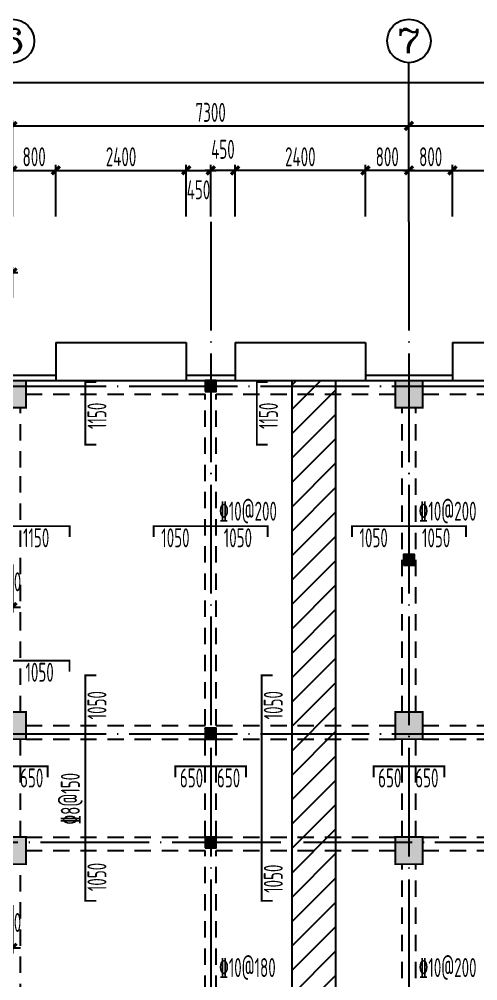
# Model space of a CAD drawing. Extents: x -472319 to -112444, y -516749 to -5704.
# Drawn here: x -267669 to -259227, y -58677 to -40980 of the extents above; entities that cross this region are included whole.
import ezdxf
from ezdxf.enums import TextEntityAlignment as Align

# ---------------------------------------------------------------- set-up
doc = ezdxf.new("R2010")
doc.units = 0
doc.header["$LTSCALE"] = 100
doc.header["$MEASUREMENT"] = 0
for name, pattern in [('3', [5, 3, -2]), ('CENTER', [2, 1.25, -0.25, 0.25, -0.25]), ('DOTE', [2.42, 2, -0.2, 0.02, -0.2])]:
    doc.linetypes.add(name, pattern=pattern)
for name, color, linetype in [('1301', 24, 'Continuous'), ('1305', 1, 'Continuous'), ('1306', 94, 'Continuous'), ('1307', 7, 'Continuous'), ('AXIS', 3, 'Continuous'), ('AXIS_TEXT', 7, 'Continuous'), ('COLUMN', 9, 'Continuous'), ('DOTE', 1, 'CENTER'), ('S_BEAM', 4, 'Continuous'), ('S_BEAMDASH', 134, '3'), ('S_CL', 2, 'Continuous'), ('坡道', 7, 'Continuous'), ('第三道尺寸线', 4, 'Continuous'), ('钢构件', 2, 'Continuous')]:
    doc.layers.add(name, color=color, linetype=linetype)
doc.styles.add('_TCH_AXIS', font='COMPLEX', dxfattribs={"bigfont": 'GBCBIG'})
doc.styles.add('COMPLEX', font='COMPLEX')
doc.styles.add('HZ', font='tssdeng.shx', dxfattribs={"width": 0.6, "height": 350, "bigfont": 'a.shx'})
doc.styles.get("Standard").update_dxf_attribs({"font": 'tssdeng.shx', "width": 0.6, "bigfont": 'a.shx'})
doc.dimstyles.new('DIMN', dxfattribs={"dimtxt": 350, "dimasz": 150, "dimexe": 100, "dimexo": 100, "dimgap": 75, "dimtad": 1, "dimdec": 0, "dimzin": 0, "dimdsep": 46, "dimtxsty": 'HZ', "dimblk": 'ARCHTICK', "dimcen": 0.09, "dimdle": 100, "dimclrd": 3, "dimclre": 3, "dimclrt": 7, "dimazin": 2, "dimtfac": 1, "dimtdec": 0, "dimtmove": 2, "dimatfit": 3, "dimldrblk": 'ARCHTICK', "dimfxl": 1, "dimtolj": 1, "dimtzin": 0, "dimarcsym": 0})

# ---------------------------------------------------------------- blocks, each defined once
blk = doc.blocks.new('_ArchTick')
at = {"color": 0, "linetype": 'ByBlock', "const_width": 0.4}
blk.add_lwpolyline([(-0.5, -0.5), (0.5, 0.5)], dxfattribs=at)
blk = doc.blocks.new('*D570')
at = {"layer": 'AXIS', "color": 3, "lineweight": -2, "transparency": 16777216}
for p, q in [((-267894, -42945), (-260394, -42945)), ((-267794, -44611), (-267794, -42845)), ((-260494, -44611), (-260494, -42845))]:
    blk.add_line(p, q, dxfattribs=at)
at = {"layer": 'Defpoints', "color": 0, "transparency": 16777216}
for p in [(-260494, -42945), (-267794, -44711), (-260494, -44711)]:
    blk.add_point(p, dxfattribs=at)
at = {"layer": 'AXIS', "color": 3, "lineweight": -2, "transparency": 16777216, "xscale": 150, "yscale": 150, "zscale": 150, "rotation": 180}
blk.add_blockref('_ArchTick', (-267794, -42945), dxfattribs=at)
at = {"layer": 'AXIS', "color": 3, "lineweight": -2, "transparency": 16777216, "xscale": 150, "yscale": 150, "zscale": 150}
blk.add_blockref('_ArchTick', (-260494, -42945), dxfattribs=at)
at = {"layer": 'AXIS', "color": 7, "transparency": 16777216, "insert": (-264144, -42695), "char_height": 350, "attachment_point": 5, "style": 'HZ'}
blk.add_mtext('\\A1;7300', dxfattribs=at)
blk = doc.blocks.new('*D571')
at = {"layer": 'AXIS', "color": 3, "lineweight": -2, "transparency": 16777216}
for p, q in [((-260594, -42945), (-253094, -42945)), ((-260494, -44611), (-260494, -42845)), ((-253194, -44611), (-253194, -42845))]:
    blk.add_line(p, q, dxfattribs=at)
at = {"layer": 'Defpoints', "color": 0, "transparency": 16777216}
for p in [(-253194, -42945), (-260494, -44711), (-253194, -44711)]:
    blk.add_point(p, dxfattribs=at)
at = {"layer": 'AXIS', "color": 3, "lineweight": -2, "transparency": 16777216, "xscale": 150, "yscale": 150, "zscale": 150, "rotation": 180}
blk.add_blockref('_ArchTick', (-260494, -42945), dxfattribs=at)
at = {"layer": 'AXIS', "color": 3, "lineweight": -2, "transparency": 16777216, "xscale": 150, "yscale": 150, "zscale": 150}
blk.add_blockref('_ArchTick', (-253194, -42945), dxfattribs=at)
at = {"layer": 'AXIS', "color": 7, "transparency": 16777216, "insert": (-256844, -42695), "char_height": 350, "attachment_point": 5, "style": 'HZ'}
blk.add_mtext('\\A1;7300', dxfattribs=at)
blk = doc.blocks.new('*D574')
at = {"layer": 'AXIS', "color": 3, "lineweight": -2, "transparency": 16777216}
for p, q in [((-302694, -44611), (-302694, -42045)), ((-242894, -44611), (-242894, -42045)), ((-302794, -42145), (-242794, -42145))]:
    blk.add_line(p, q, dxfattribs=at)
at = {"layer": 'Defpoints', "color": 0, "transparency": 16777216}
for p in [(-242894, -42145), (-302694, -44711), (-242894, -44711)]:
    blk.add_point(p, dxfattribs=at)
at = {"layer": 'AXIS', "color": 3, "lineweight": -2, "transparency": 16777216, "xscale": 150, "yscale": 150, "zscale": 150, "rotation": 180}
blk.add_blockref('_ArchTick', (-302694, -42145), dxfattribs=at)
at = {"layer": 'AXIS', "color": 3, "lineweight": -2, "transparency": 16777216, "xscale": 150, "yscale": 150, "zscale": 150}
blk.add_blockref('_ArchTick', (-242894, -42145), dxfattribs=at)
at = {"layer": 'AXIS', "color": 7, "transparency": 16777216, "insert": (-272794, -41895), "char_height": 350, "attachment_point": 5, "style": 'HZ'}
blk.add_mtext('\\A1;59800', dxfattribs=at)
blk = doc.blocks.new('_AXISO')
blk.add_circle((0, 0), 0.5)
at = {"layer": 'AXIS_TEXT', "style": 'COMPLEX', "width": 1.041667}
blk.add_attdef('A', text='', height=0.56, dxfattribs=at).set_placement((-0.25, -0.28), (0.25, -0.28), align=Align.FIT)
blk = doc.blocks.new('*D631')
at = {"layer": '1301', "color": 3, "lineweight": -2, "transparency": 16777216}
for p, q in [((-267894, -57284), (-267894, -58172)), ((-267794, -57284), (-267794, -58172)), ((-267894, -58072), (-268044, -58072)), ((-267794, -58072), (-267894, -58072)), ((-267794, -58072), (-267644, -58072))]:
    blk.add_line(p, q, dxfattribs=at)
at = {"layer": 'Defpoints', "color": 0, "transparency": 16777216}
for p in [(-267894, -57184), (-267794, -57184), (-267894, -58072)]:
    blk.add_point(p, dxfattribs=at)
at = {"layer": '1301', "color": 3, "lineweight": -2, "transparency": 16777216, "xscale": 150, "yscale": 150, "zscale": 150}
blk.add_blockref('_ArchTick', (-267894, -58072), dxfattribs=at)
at = {"layer": '1301', "color": 3, "lineweight": -2, "transparency": 16777216, "xscale": 150, "yscale": 150, "zscale": 150, "rotation": 180}
blk.add_blockref('_ArchTick', (-267794, -58072), dxfattribs=at)
at = {"layer": '1301', "color": 7, "transparency": 16777216, "insert": (-267819, -57604), "char_height": 350, "attachment_point": 5, "style": 'HZ'}
blk.add_mtext('\\A1;100', dxfattribs=at)
blk = doc.blocks.new('*D645')
at = {"layer": 'Defpoints', "color": 0, "transparency": 16777216}
for p in [(-267794, -45643), (-268244, -46206), (-267794, -46206)]:
    blk.add_point(p, dxfattribs=at)
at = {"layer": '第三道尺寸线', "color": 3, "lineweight": -2, "transparency": 16777216}
for p, q in [((-268344, -45643), (-267694, -45643)), ((-268244, -46106), (-268244, -45543)), ((-267794, -46106), (-267794, -45543))]:
    blk.add_line(p, q, dxfattribs=at)
at = {"layer": '第三道尺寸线', "color": 3, "lineweight": -2, "transparency": 16777216, "xscale": 150, "yscale": 150, "zscale": 150, "rotation": 180}
blk.add_blockref('_ArchTick', (-268244, -45643), dxfattribs=at)
at = {"layer": '第三道尺寸线', "color": 3, "lineweight": -2, "transparency": 16777216, "xscale": 150, "yscale": 150, "zscale": 150}
blk.add_blockref('_ArchTick', (-267794, -45643), dxfattribs=at)
at = {"layer": '第三道尺寸线', "color": 7, "transparency": 16777216, "insert": (-268019, -45255), "char_height": 350, "attachment_point": 5, "style": 'HZ'}
blk.add_mtext('\\A1;450', dxfattribs=at)
blk = doc.blocks.new('*D668')
at = {"layer": '1301', "color": 3, "lineweight": -2, "transparency": 16777216}
for p, q in [((-259694, -44611), (-259694, -43662)), ((-257294, -44611), (-257294, -43662)), ((-259794, -43762), (-257194, -43762))]:
    blk.add_line(p, q, dxfattribs=at)
at = {"layer": 'Defpoints', "color": 0, "transparency": 16777216}
for p in [(-257294, -43762), (-259694, -44711), (-257294, -44711)]:
    blk.add_point(p, dxfattribs=at)
at = {"layer": '1301', "color": 3, "lineweight": -2, "transparency": 16777216, "xscale": 150, "yscale": 150, "zscale": 150, "rotation": 180}
blk.add_blockref('_ArchTick', (-259694, -43762), dxfattribs=at)
at = {"layer": '1301', "color": 3, "lineweight": -2, "transparency": 16777216, "xscale": 150, "yscale": 150, "zscale": 150}
blk.add_blockref('_ArchTick', (-257294, -43762), dxfattribs=at)
at = {"layer": '1301', "color": 7, "transparency": 16777216, "insert": (-258494, -43512), "char_height": 350, "attachment_point": 5, "style": 'HZ'}
blk.add_mtext('\\A1;2400', dxfattribs=at)
blk = doc.blocks.new('*D669')
at = {"layer": '1301', "color": 3, "lineweight": -2, "transparency": 16777216}
for p, q in [((-260494, -44611), (-260494, -43662)), ((-259694, -44611), (-259694, -43662)), ((-260594, -43762), (-259594, -43762))]:
    blk.add_line(p, q, dxfattribs=at)
at = {"layer": 'Defpoints', "color": 0, "transparency": 16777216}
for p in [(-259694, -43762), (-260494, -44711), (-259694, -44711)]:
    blk.add_point(p, dxfattribs=at)
at = {"layer": '1301', "color": 3, "lineweight": -2, "transparency": 16777216, "xscale": 150, "yscale": 150, "zscale": 150, "rotation": 180}
blk.add_blockref('_ArchTick', (-260494, -43762), dxfattribs=at)
at = {"layer": '1301', "color": 3, "lineweight": -2, "transparency": 16777216, "xscale": 150, "yscale": 150, "zscale": 150}
blk.add_blockref('_ArchTick', (-259694, -43762), dxfattribs=at)
at = {"layer": '1301', "color": 7, "transparency": 16777216, "insert": (-260094, -43512), "char_height": 350, "attachment_point": 5, "style": 'HZ'}
blk.add_mtext('\\A1;800', dxfattribs=at)
blk = doc.blocks.new('*D673')
at = {"layer": '1301', "color": 3, "lineweight": -2, "transparency": 16777216}
for p, q in [((-263694, -44611), (-263694, -43662)), ((-261294, -44611), (-261294, -43662)), ((-261194, -43762), (-263794, -43762))]:
    blk.add_line(p, q, dxfattribs=at)
at = {"layer": 'Defpoints', "color": 0, "transparency": 16777216}
for p in [(-263694, -43762), (-263694, -44711), (-261294, -44711)]:
    blk.add_point(p, dxfattribs=at)
at = {"layer": '1301', "color": 3, "lineweight": -2, "transparency": 16777216, "xscale": 150, "yscale": 150, "zscale": 150, "rotation": 180}
blk.add_blockref('_ArchTick', (-263694, -43762), dxfattribs=at)
at = {"layer": '1301', "color": 3, "lineweight": -2, "transparency": 16777216, "xscale": 150, "yscale": 150, "zscale": 150}
blk.add_blockref('_ArchTick', (-261294, -43762), dxfattribs=at)
at = {"layer": '1301', "color": 7, "transparency": 16777216, "insert": (-262494, -43512), "char_height": 350, "attachment_point": 5, "style": 'HZ'}
blk.add_mtext('\\A1;2400', dxfattribs=at)
blk = doc.blocks.new('*D674')
at = {"layer": '1301', "color": 3, "lineweight": -2, "transparency": 16777216}
for p, q in [((-264144, -44611), (-264144, -43662)), ((-263694, -44611), (-263694, -43662)), ((-263594, -43762), (-264244, -43762))]:
    blk.add_line(p, q, dxfattribs=at)
at = {"layer": 'Defpoints', "color": 0, "transparency": 16777216}
for p in [(-264144, -43762), (-264144, -44711), (-263694, -44711)]:
    blk.add_point(p, dxfattribs=at)
at = {"layer": '1301', "color": 3, "lineweight": -2, "transparency": 16777216, "xscale": 150, "yscale": 150, "zscale": 150, "rotation": 180}
blk.add_blockref('_ArchTick', (-264144, -43762), dxfattribs=at)
at = {"layer": '1301', "color": 3, "lineweight": -2, "transparency": 16777216, "xscale": 150, "yscale": 150, "zscale": 150}
blk.add_blockref('_ArchTick', (-263694, -43762), dxfattribs=at)
at = {"layer": '1301', "color": 7, "transparency": 16777216, "insert": (-263919, -43375), "char_height": 350, "attachment_point": 5, "style": 'HZ'}
blk.add_mtext('\\A1;450', dxfattribs=at)
blk = doc.blocks.new('*D675')
at = {"layer": '1301', "color": 3, "lineweight": -2, "transparency": 16777216}
for p, q in [((-266994, -44611), (-266994, -43662)), ((-264594, -44611), (-264594, -43662)), ((-267094, -43762), (-264494, -43762))]:
    blk.add_line(p, q, dxfattribs=at)
at = {"layer": 'Defpoints', "color": 0, "transparency": 16777216}
for p in [(-264594, -43762), (-266994, -44711), (-264594, -44711)]:
    blk.add_point(p, dxfattribs=at)
at = {"layer": '1301', "color": 3, "lineweight": -2, "transparency": 16777216, "xscale": 150, "yscale": 150, "zscale": 150, "rotation": 180}
blk.add_blockref('_ArchTick', (-266994, -43762), dxfattribs=at)
at = {"layer": '1301', "color": 3, "lineweight": -2, "transparency": 16777216, "xscale": 150, "yscale": 150, "zscale": 150}
blk.add_blockref('_ArchTick', (-264594, -43762), dxfattribs=at)
at = {"layer": '1301', "color": 7, "transparency": 16777216, "insert": (-265794, -43512), "char_height": 350, "attachment_point": 5, "style": 'HZ'}
blk.add_mtext('\\A1;2400', dxfattribs=at)
blk = doc.blocks.new('*D676')
at = {"layer": '1301', "color": 3, "lineweight": -2, "transparency": 16777216}
for p, q in [((-267794, -44611), (-267794, -43662)), ((-266994, -44611), (-266994, -43662)), ((-267894, -43762), (-266894, -43762))]:
    blk.add_line(p, q, dxfattribs=at)
at = {"layer": 'Defpoints', "color": 0, "transparency": 16777216}
for p in [(-266994, -43762), (-267794, -44711), (-266994, -44711)]:
    blk.add_point(p, dxfattribs=at)
at = {"layer": '1301', "color": 3, "lineweight": -2, "transparency": 16777216, "xscale": 150, "yscale": 150, "zscale": 150, "rotation": 180}
blk.add_blockref('_ArchTick', (-267794, -43762), dxfattribs=at)
at = {"layer": '1301', "color": 3, "lineweight": -2, "transparency": 16777216, "xscale": 150, "yscale": 150, "zscale": 150}
blk.add_blockref('_ArchTick', (-266994, -43762), dxfattribs=at)
at = {"layer": '1301', "color": 7, "transparency": 16777216, "insert": (-267394, -43512), "char_height": 350, "attachment_point": 5, "style": 'HZ'}
blk.add_mtext('\\A1;800', dxfattribs=at)
blk = doc.blocks.new('*D677')
at = {"layer": '1301', "color": 3, "lineweight": -2, "transparency": 16777216}
for p, q in [((-264594, -44611), (-264594, -43662)), ((-264144, -44611), (-264144, -43662)), ((-264694, -43762), (-264044, -43762))]:
    blk.add_line(p, q, dxfattribs=at)
at = {"layer": 'Defpoints', "color": 0, "transparency": 16777216}
for p in [(-264144, -43762), (-264594, -44711), (-264144, -44711)]:
    blk.add_point(p, dxfattribs=at)
at = {"layer": '1301', "color": 3, "lineweight": -2, "transparency": 16777216, "xscale": 150, "yscale": 150, "zscale": 150, "rotation": 180}
blk.add_blockref('_ArchTick', (-264594, -43762), dxfattribs=at)
at = {"layer": '1301', "color": 3, "lineweight": -2, "transparency": 16777216, "xscale": 150, "yscale": 150, "zscale": 150}
blk.add_blockref('_ArchTick', (-264144, -43762), dxfattribs=at)
at = {"layer": '1301', "color": 7, "transparency": 16777216, "insert": (-264369, -44120), "char_height": 350, "attachment_point": 5, "style": 'HZ'}
blk.add_mtext('\\A1;450', dxfattribs=at)
blk = doc.blocks.new('*D678')
at = {"layer": '1301', "color": 3, "lineweight": -2, "transparency": 16777216}
for p, q in [((-261294, -44611), (-261294, -43662)), ((-260494, -44611), (-260494, -43662)), ((-260394, -43762), (-261394, -43762))]:
    blk.add_line(p, q, dxfattribs=at)
at = {"layer": 'Defpoints', "color": 0, "transparency": 16777216}
for p in [(-261294, -43762), (-261294, -44711), (-260494, -44711)]:
    blk.add_point(p, dxfattribs=at)
at = {"layer": '1301', "color": 3, "lineweight": -2, "transparency": 16777216, "xscale": 150, "yscale": 150, "zscale": 150, "rotation": 180}
blk.add_blockref('_ArchTick', (-261294, -43762), dxfattribs=at)
at = {"layer": '1301', "color": 3, "lineweight": -2, "transparency": 16777216, "xscale": 150, "yscale": 150, "zscale": 150}
blk.add_blockref('_ArchTick', (-260494, -43762), dxfattribs=at)
at = {"layer": '1301', "color": 7, "transparency": 16777216, "insert": (-260894, -43512), "char_height": 350, "attachment_point": 5, "style": 'HZ'}
blk.add_mtext('\\A1;800', dxfattribs=at)
blk = doc.blocks.new('*D730')
at = {"layer": '1301', "color": 3, "lineweight": -2, "transparency": 16777216}
for p, q in [((-267894, -51014), (-267894, -51901)), ((-267794, -51014), (-267794, -51901)), ((-267894, -51801), (-268044, -51801)), ((-267794, -51801), (-267894, -51801)), ((-267794, -51801), (-267644, -51801))]:
    blk.add_line(p, q, dxfattribs=at)
at = {"layer": 'Defpoints', "color": 0, "transparency": 16777216}
for p in [(-267894, -50914), (-267794, -50914), (-267894, -51801)]:
    blk.add_point(p, dxfattribs=at)
at = {"layer": '1301', "color": 3, "lineweight": -2, "transparency": 16777216, "xscale": 150, "yscale": 150, "zscale": 150}
blk.add_blockref('_ArchTick', (-267894, -51801), dxfattribs=at)
at = {"layer": '1301', "color": 3, "lineweight": -2, "transparency": 16777216, "xscale": 150, "yscale": 150, "zscale": 150, "rotation": 180}
blk.add_blockref('_ArchTick', (-267794, -51801), dxfattribs=at)
at = {"layer": '1301', "color": 7, "transparency": 16777216, "insert": (-267819, -51334), "char_height": 350, "attachment_point": 5, "style": 'HZ'}
blk.add_mtext('\\A1;100', dxfattribs=at)

msp = doc.modelspace()

# ---------------------------------------------------------------- hatches: boundary and pattern name
at = {"layer": 'COLUMN'}
h = msp.add_hatch(dxfattribs=at)
h.set_pattern_fill('ANSI31', color=0)
h.set_pattern_definition([(45, (-315281.32863, 137907.10955), (-0.08838834765, 0.08838834765), [])])
h.paths.add_polyline_path([(-264243.829, -47830.89), (-264043.829, -47830.89), (-264043.829, -47630.89), (-264243.829, -47630.89)])
h = msp.add_hatch(dxfattribs=at)
h.set_pattern_fill('ANSI31', color=0)
h.set_pattern_definition([(45, (-311631.32863, 134707.10809), (-0.08838834765, 0.08838834765), [])])
h.paths.add_polyline_path([(-260593.829, -51030.892), (-260393.829, -51030.892), (-260393.829, -50830.892), (-260593.829, -50830.892)])
h = msp.add_hatch(dxfattribs=at)
h.set_pattern_fill('ANSI31', color=0)
h.set_pattern_definition([(45, (-315281.32668, 131507.10858), (-0.08838834765, 0.08838834765), [])])
h.paths.add_polyline_path([(-264243.827, -54230.891), (-264043.827, -54230.891), (-264043.827, -54030.891), (-264243.827, -54030.891)])
h = msp.add_hatch(dxfattribs=at)
h.set_pattern_fill('ANSI31', color=0)
h.set_pattern_definition([(45, (-315281.32863, 129507.10858), (-0.08838834765, 0.08838834765), [])])
h.paths.add_polyline_path([(-264243.829, -56230.891), (-264043.829, -56230.891), (-264043.829, -56030.891), (-264243.829, -56030.891)])
at = {"layer": 'S_CL'}
h = msp.add_hatch(dxfattribs=at)
h.set_pattern_fill('ANSI31', color=256)
h.set_pattern_definition([(45, (110874.16938, 392414.60853), (-0.088388347648, 0.088388347648), [])])
h.paths.add_polyline_path([(-242793.829, -48130.89), (-242793.829, -47630.89), (-243293.829, -47630.89), (-243293.829, -48130.89)])
h.paths.add_polyline_path([(-242793.829, -54230.891), (-242793.829, -53730.891), (-243293.829, -53730.891), (-243293.829, -54230.891)])
h.paths.add_polyline_path([(-242793.829, -56530.891), (-242793.829, -56030.891), (-243293.829, -56030.891), (-243293.829, -56530.891)])
h.paths.add_polyline_path([(-242793.829, -62630.891), (-242793.829, -62130.891), (-243293.829, -62130.891), (-243293.829, -62630.891)])
h.paths.add_polyline_path([(-245643.829, -48130.89), (-245643.829, -47630.89), (-246143.829, -47630.89), (-246143.829, -48130.89)])
h.paths.add_polyline_path([(-245643.829, -54230.891), (-245643.829, -53730.891), (-246143.829, -53730.891), (-246143.829, -54230.891)])
h.paths.add_polyline_path([(-245643.829, -56530.891), (-245643.829, -56030.891), (-246143.829, -56030.891), (-246143.829, -56530.891)])
h.paths.add_polyline_path([(-245643.829, -62630.891), (-245643.829, -62130.891), (-246143.829, -62130.891), (-246143.829, -62630.891)])
h.paths.add_polyline_path([(-252943.829, -48130.89), (-252943.829, -47630.89), (-253443.829, -47630.89), (-253443.829, -48130.89)])
h.paths.add_polyline_path([(-252943.829, -54230.891), (-252943.829, -53730.891), (-253443.829, -53730.891), (-253443.829, -54230.891)])
h.paths.add_polyline_path([(-252943.829, -56530.891), (-252943.829, -56030.891), (-253443.829, -56030.891), (-253443.829, -56530.891)])
h.paths.add_polyline_path([(-252943.829, -62630.891), (-252943.829, -62130.891), (-253443.829, -62130.891), (-253443.829, -62630.891)])
h.paths.add_polyline_path([(-260243.829, -48130.89), (-260243.829, -47630.89), (-260743.829, -47630.89), (-260743.829, -48130.89)])
h.paths.add_polyline_path([(-260243.829, -54230.891), (-260243.829, -53730.891), (-260743.829, -53730.891), (-260743.829, -54230.891)])
h.paths.add_polyline_path([(-260243.829, -56530.891), (-260243.829, -56030.891), (-260743.829, -56030.891), (-260743.829, -56530.891)])
h.paths.add_polyline_path([(-260243.829, -62630.891), (-260243.829, -62130.891), (-260743.829, -62130.891), (-260743.829, -62630.891)])
h.paths.add_polyline_path([(-267543.829, -48130.89), (-267543.829, -47630.89), (-268043.829, -47630.89), (-268043.829, -48130.89)])
h.paths.add_polyline_path([(-267543.829, -54230.891), (-267543.829, -53730.891), (-268043.829, -53730.891), (-268043.829, -54230.891)])
h.paths.add_polyline_path([(-267543.829, -56530.891), (-267543.829, -56030.891), (-268043.829, -56030.891), (-268043.829, -56530.891)])
h.paths.add_polyline_path([(-267543.829, -62630.891), (-267543.829, -62030.891), (-268043.829, -62030.891), (-268043.829, -62630.891)])
h.paths.add_polyline_path([(-270543.829, -48130.89), (-270543.829, -47630.89), (-271043.829, -47630.89), (-271043.829, -48130.89)])
h.paths.add_polyline_path([(-270543.829, -54230.891), (-270543.829, -53730.891), (-271043.829, -53730.891), (-271043.829, -54230.891)])
h.paths.add_polyline_path([(-277543.831, -48230.89), (-277543.831, -47630.89), (-278043.831, -47630.89), (-278043.831, -48230.89)])
h.paths.add_polyline_path([(-277543.831, -54230.891), (-277543.831, -53730.891), (-278043.831, -53730.891), (-278043.831, -54230.891)])
h.paths.add_polyline_path([(-277543.831, -56530.891), (-277543.831, -56030.891), (-278043.831, -56030.891), (-278043.831, -56530.891)])
h.paths.add_polyline_path([(-277543.831, -62630.891), (-277543.831, -62030.891), (-278043.831, -62030.891), (-278043.831, -62630.891)])
h.paths.add_polyline_path([(-284843.831, -48130.89), (-284843.831, -47630.89), (-285343.831, -47630.89), (-285343.831, -48130.89)])
h.paths.add_polyline_path([(-284843.831, -54230.891), (-284843.831, -53730.891), (-285343.831, -53730.891), (-285343.831, -54230.891)])
h.paths.add_polyline_path([(-284843.831, -56530.891), (-284843.831, -56030.891), (-285343.831, -56030.891), (-285343.831, -56530.891)])
h.paths.add_polyline_path([(-284843.831, -62630.891), (-284843.831, -62130.891), (-285343.831, -62130.891), (-285343.831, -62630.891)])
h.paths.add_polyline_path([(-292143.831, -48130.89), (-292143.831, -47630.89), (-292643.831, -47630.89), (-292643.831, -48130.89)])
h.paths.add_polyline_path([(-292143.831, -54230.891), (-292143.831, -53730.891), (-292643.831, -53730.891), (-292643.831, -54230.891)])
h.paths.add_polyline_path([(-292143.831, -56530.891), (-292143.831, -56030.891), (-292643.831, -56030.891), (-292643.831, -56530.891)])
h.paths.add_polyline_path([(-292143.831, -62630.891), (-292143.831, -62130.891), (-292643.831, -62130.891), (-292643.831, -62630.891)])
h.paths.add_polyline_path([(-299443.831, -48130.89), (-299443.831, -47630.89), (-299943.831, -47630.89), (-299943.831, -48130.89)])
h.paths.add_polyline_path([(-299443.831, -54230.891), (-299443.831, -53730.891), (-299943.831, -53730.891), (-299943.831, -54230.891)])
h.paths.add_polyline_path([(-299443.831, -56530.891), (-299443.831, -56030.891), (-299943.831, -56030.891), (-299943.831, -56530.891)])
h.paths.add_polyline_path([(-299443.831, -62630.891), (-299443.831, -62130.891), (-299943.831, -62130.891), (-299943.831, -62630.891)])
h.paths.add_polyline_path([(-302293.831, -48130.89), (-302293.831, -47630.89), (-302793.831, -47630.89), (-302793.831, -48130.89)])
h.paths.add_polyline_path([(-302293.831, -54230.891), (-302293.831, -53730.891), (-302793.831, -53730.891), (-302793.831, -54230.891)])
h.paths.add_polyline_path([(-302293.831, -56530.891), (-302293.831, -56030.891), (-302793.831, -56030.891), (-302793.831, -56530.891)])
h.paths.add_polyline_path([(-302293.831, -62630.891), (-302293.831, -62130.891), (-302793.831, -62130.891), (-302793.831, -62630.891)])
at = {"layer": '钢构件'}
h = msp.add_hatch(dxfattribs=at)
h.set_pattern_fill('LINE', color=256, scale=100, angle=45, style=0)
h.set_pattern_definition([(45, (-201791.74, 362476.7), (-224.5064, 224.5064), [])])
h.paths.add_polyline_path([(-261843.829, -47630.89), (-262643.829, -47630.89), (-262643.829, -62630.891), (-261843.829, -62630.891)])

# ---------------------------------------------------------------- linework, layer by layer
for p, q in [((-266993.829, -46930.89), (-264593.829, -46930.89)), ((-266993.829, -46930.89), (-266993.829, -47630.89)), ((-263693.829, -46930.89), (-261293.829, -46930.89)), ((-263693.829, -46930.89), (-263693.829, -47630.89)), ((-259693.829, -46930.89), (-257293.829, -46930.89)), ((-259693.829, -46930.89), (-259693.829, -47630.89))]:
    msp.add_line(p, q)
for points in [[(-268243.829, -47530.89), (-266993.829, -47530.89)], [(-264593.829, -47530.89), (-263693.829, -47530.89)], [(-261293.829, -47530.89), (-259693.829, -47530.89)]]:
    msp.add_lwpolyline(points)
at = {"layer": '1305', "const_width": 35}
for points in [[(-266251.333, -48810.892), (-266451.333, -48810.892), (-266451.333, -47660.892), (-266251.333, -47660.892)], [(-263094.329, -48810.892), (-263294.329, -48810.892), (-263294.329, -47660.892), (-263094.329, -47660.892)], [(-267863.829, -50510.89), (-267863.829, -50310.89), (-266738.829, -50310.89), (-266738.829, -50510.89)], [(-265193.829, -50510.89), (-265193.829, -50310.89), (-263093.829, -50310.89), (-263093.829, -50510.89)], [(-261543.829, -50510.89), (-261543.829, -50310.89), (-259443.829, -50310.89), (-259443.829, -50510.89)], [(-268843.829, -52985.891), (-268843.829, -52785.891), (-266743.829, -52785.892), (-266743.829, -52985.892)], [(-266251.333, -57205.891), (-266451.333, -57205.891), (-266451.333, -53055.891), (-266251.333, -53055.891)], [(-263004.833, -57205.891), (-263204.833, -57205.891), (-263204.833, -53055.891), (-263004.833, -53055.891)], [(-268443.829, -54930.891), (-268443.829, -54730.891), (-267143.829, -54730.892), (-267143.829, -54930.892)], [(-264793.833, -54930.89), (-264793.833, -54730.89), (-263493.833, -54730.891), (-263493.833, -54930.891)], [(-261143.829, -54930.891), (-261143.829, -54730.891), (-259843.829, -54730.891), (-259843.829, -54930.891)]]:
    msp.add_lwpolyline(points, dxfattribs=at)
at = {"layer": 'AXIS'}
msp.add_line((-260493.829, -44711.242), (-260493.829, -41780.447), dxfattribs=at)
at = {"layer": 'COLUMN', "color": 0}
for points in [[(-264243.829, -47830.89), (-264043.829, -47830.89), (-264043.829, -47630.89), (-264243.829, -47630.89)], [(-260593.829, -51030.892), (-260393.829, -51030.892), (-260393.829, -50830.892), (-260593.829, -50830.892)], [(-264243.827, -54230.891), (-264043.827, -54230.891), (-264043.827, -54030.891), (-264243.827, -54030.891)], [(-264243.829, -56230.891), (-264043.829, -56230.891), (-264043.829, -56030.891), (-264243.829, -56030.891)]]:
    msp.add_lwpolyline(points, close=True, dxfattribs=at)
at = {"layer": 'DOTE', "linetype": 'DOTE', "ltscale": 10}
for p, q in [((-264143.829, -44711.242), (-264143.829, -66861.282)), ((-260493.829, -44711.242), (-260493.829, -66861.282)), ((-304367.647, -47730.89), (-241075.018, -47730.89)), ((-304367.647, -54130.89), (-241075.018, -54130.89)), ((-241075.018, -56130.89), (-304367.647, -56130.89))]:
    msp.add_line(p, q, dxfattribs=at)
at = {"layer": 'S_BEAM'}
for p, q in [((-267543.829, -47630.89), (-264143.829, -47630.89)), ((-264143.829, -47630.89), (-260743.829, -47630.89)), ((-260243.829, -47630.89), (-256843.829, -47630.89))]:
    msp.add_line(p, q, dxfattribs=at)
at = {"layer": 'S_BEAMDASH'}
for p, q in [((-267543.829, -47880.89), (-264243.829, -47880.89)), ((-264243.829, -53980.891), (-264243.829, -47880.89)), ((-264043.829, -53980.891), (-264043.829, -47880.89)), ((-264043.829, -47880.89), (-260743.829, -47880.89)), ((-260243.829, -47880.89), (-256943.829, -47880.89)), ((-267643.829, -49230.89), (-267643.829, -48130.89)), ((-260618.829, -53730.891), (-260618.829, -48130.89)), ((-260368.829, -53730.891), (-260368.829, -48130.89)), ((-267643.829, -52190.891), (-267643.829, -49230.89)), ((-267643.829, -53730.891), (-267643.829, -52190.891)), ((-267543.829, -53980.891), (-264243.829, -53980.891)), ((-264043.829, -53980.891), (-260743.829, -53980.891)), ((-260243.829, -53980.891), (-256943.829, -53980.891)), ((-267643.829, -56030.891), (-267643.829, -54230.891)), ((-267543.829, -54230.891), (-264243.829, -54230.891)), ((-264243.829, -56030.891), (-264243.829, -54230.891)), ((-264043.829, -56030.891), (-264043.829, -54230.891)), ((-264043.829, -54230.891), (-260743.829, -54230.891)), ((-260618.829, -56030.891), (-260618.829, -54230.891)), ((-260368.829, -56030.891), (-260368.829, -54230.891)), ((-260243.829, -54230.891), (-256943.829, -54230.891)), ((-267543.829, -56030.891), (-264243.829, -56030.891)), ((-264043.829, -56030.891), (-260743.829, -56030.891)), ((-260243.829, -56030.891), (-256943.829, -56030.891)), ((-267543.829, -56280.891), (-264243.829, -56280.891)), ((-264243.829, -62380.891), (-264243.829, -56280.891)), ((-264043.829, -62380.891), (-264043.829, -56280.891)), ((-264043.829, -56280.891), (-260743.829, -56280.891)), ((-260243.829, -56280.891), (-256943.829, -56280.891)), ((-267643.829, -62030.891), (-267643.829, -56530.891)), ((-260618.829, -62130.891), (-260618.829, -56530.891)), ((-260368.829, -62130.891), (-260368.829, -56530.891))]:
    msp.add_line(p, q, dxfattribs=at)
at = {"layer": 'S_CL', "const_width": 35}
for points in [[(-267543.829, -48130.89), (-267543.829, -47630.89), (-268043.829, -47630.89), (-268043.829, -48130.89)], [(-260243.829, -48130.89), (-260243.829, -47630.89), (-260743.829, -47630.89), (-260743.829, -48130.89)], [(-267543.829, -54230.891), (-267543.829, -53730.891), (-268043.829, -53730.891), (-268043.829, -54230.891)], [(-260243.829, -54230.891), (-260243.829, -53730.891), (-260743.829, -53730.891), (-260743.829, -54230.891)], [(-267543.829, -56530.891), (-267543.829, -56030.891), (-268043.829, -56030.891), (-268043.829, -56530.891)], [(-260243.829, -56530.891), (-260243.829, -56030.891), (-260743.829, -56030.891), (-260743.829, -56530.891)]]:
    msp.add_lwpolyline(points, close=True, dxfattribs=at)
at = {"layer": '坡道'}
for p, q in [((-264593.829, -46930.89), (-264593.829, -47630.89)), ((-261293.829, -46930.89), (-261293.829, -47630.89))]:
    msp.add_line(p, q, dxfattribs=at)
at = {"layer": '钢构件'}
msp.add_lwpolyline([(-261843.829, -62630.891), (-262643.829, -62630.891), (-262643.829, -47630.89), (-261843.829, -47630.89)], close=True, dxfattribs=at)

# ---------------------------------------------------------------- block references
at = {"layer": 'AXIS'}
ref = msp.add_blockref('_AXISO', (-267793.829, -41380.447), dxfattribs=dict(at, xscale=800, yscale=800, zscale=800))
ref.add_attrib('A', '6', dxfattribs={"layer": 'AXIS_TEXT', "height": 452.548, "style": '_TCH_AXIS', "width": 1.5}).set_placement((-268020.103, -41606.721), (-267567.554, -41606.721), align=Align.FIT)
ref = msp.add_blockref('_AXISO', (-260493.829, -41380.447), dxfattribs=dict(at, xscale=800, yscale=800, zscale=800))
ref.add_attrib('A', '7', dxfattribs={"layer": 'AXIS_TEXT', "height": 452.548, "style": '_TCH_AXIS', "width": 1.5}).set_placement((-260720.103, -41606.721), (-260267.554, -41606.721), align=Align.FIT)

# ---------------------------------------------------------------- texts
at = {"layer": '1306', "width": 0.6}
for s, p in [('1150', (-266062.934, -48520.892)), ('1150', (-262905.93, -48520.892)), ('1050', (-266062.934, -53865.891)), ('1050', (-262816.434, -53865.891)), ('1050', (-266062.934, -57026.891)), ('1050', (-262816.434, -57059.391))]:
    msp.add_text(s, height=350, rotation=90, dxfattribs=at).set_placement(p)
for s, p in [('1150', (-267598.829, -50699.291)), ('1050', (-265053.829, -50699.291)), ('1050', (-263903.829, -50699.291)), ('1050', (-261403.829, -50699.291)), ('1050', (-260253.829, -50699.291)), ('1050', (-267553.829, -53174.292)), ('650', (-267653.829, -55119.292)), ('650', (-264711.333, -55119.292)), ('650', (-264028.833, -55119.292)), ('650', (-261061.329, -55119.292)), ('650', (-260378.829, -55119.292))]:
    msp.add_text(s, height=350, dxfattribs=at).set_placement(p)
at = {"layer": '1307', "width": 0.6}
for s, p in [('\x8410@200', (-263991.329, -50209.291)), ('\x8410@180', (-263991.333, -58609.293))]:
    msp.add_text(s, height=350, dxfattribs=at).set_placement(p)
at = {"layer": '1307', "color": 4, "width": 0.6}
for p in [(-260316.329, -50209.291), (-260316.333, -58609.293)]:
    msp.add_text('%%13210@200', height=350, dxfattribs=at).set_placement(p)
at = {"layer": '1307', "width": 0.6}
msp.add_text('\x848@150', height=350, rotation=90, dxfattribs=at).set_placement((-266552.934, -55803.391))

# ---------------------------------------------------------------- dimensions: what is measured, and where the dimension line sits
at = {"layer": '1301', "color": 7}
for base, p1, p2, picture, middle in [((-264143.829, -43762.5), (-263693.829, -44711.242), (-264143.829, -44711.242), '*D674', (-263918.829, -43375)), ((-263693.829, -43762.5), (-261293.829, -44711.242), (-263693.829, -44711.242), '*D673', (-262493.829, -43512.5)), ((-261293.829, -43762.5), (-260493.829, -44711.242), (-261293.829, -44711.242), '*D678', (-260893.829, -43512.5))]:
    dim = msp.add_linear_dim(base=base, p1=p1, p2=p2, dimstyle='DIMN', override={"dimfxl": 100}, dxfattribs=at)
    dim.commit()
    dim.dimension.update_dxf_attribs({"geometry": picture, "text_midpoint": middle})
for base, p1, p2, picture, middle in [((-266993.829, -43762.5), (-267793.829, -44711.242), (-266993.829, -44711.242), '*D676', (-267393.829, -43512.5)), ((-264593.829, -43762.5), (-266993.829, -44711.242), (-264593.829, -44711.242), '*D675', (-265793.829, -43512.5)), ((-259693.829, -43762.5), (-260493.829, -44711.242), (-259693.829, -44711.242), '*D669', (-260093.829, -43512.5)), ((-257293.829, -43762.5), (-259693.829, -44711.242), (-257293.829, -44711.242), '*D668', (-258493.829, -43512.5))]:
    dim = msp.add_linear_dim(base=base, p1=p1, p2=p2, angle=180, dimstyle='DIMN', override={"dimfxl": 100}, dxfattribs=at)
    dim.commit()
    dim.dimension.update_dxf_attribs({"geometry": picture, "text_midpoint": middle})
dim = msp.add_linear_dim(base=(-264143.829, -43762.5), p1=(-264593.829, -44711.242), p2=(-264143.829, -44711.242), angle=180, dimstyle='DIMN', override={"dimfxl": 100}, dxfattribs=at)
dim.commit()
dim.dimension.update_dxf_attribs({"geometry": '*D677', "text_midpoint": (-264368.829, -44120.5), "dimtype": 160})
for base, p1, p2, picture, middle in [((-267893.829, -51801.5), (-267793.829, -50914), (-267893.829, -50914), '*D730', (-267818.829, -51334)), ((-267893.829, -58072), (-267793.829, -57184.5), (-267893.829, -57184.5), '*D631', (-267818.829, -57604.5))]:
    dim = msp.add_linear_dim(base=base, p1=p1, p2=p2, dimstyle='DIMN', override={"dimfxl": 100}, dxfattribs=at)
    dim.commit()
    dim.dimension.update_dxf_attribs({"geometry": picture, "text_midpoint": middle, "dimtype": 160})
at = {"layer": 'AXIS'}
for p1, p2, distance, picture, middle in [((-302693.829, -44711.242), (-242893.829, -44711.242), 2566.5, '*D574', (-272793.829, -41894.742)), ((-267793.829, -44711.242), (-260493.829, -44711.242), 1766.5, '*D570', (-264143.829, -42694.742)), ((-260493.829, -44711.242), (-253193.829, -44711.242), 1766.5, '*D571', (-256843.829, -42694.742))]:
    dim = msp.add_aligned_dim(p1=p1, p2=p2, distance=distance, dimstyle='DIMN', dxfattribs=at)
    dim.commit()
    dim.dimension.update_dxf_attribs({"geometry": picture, "text_midpoint": middle})
at = {"layer": '第三道尺寸线'}
dim = msp.add_aligned_dim(p1=(-268243.829, -46205.891), p2=(-267793.829, -46205.891), distance=563.147, dimstyle='DIMN', dxfattribs=at)
dim.commit()
dim.dimension.update_dxf_attribs({"geometry": '*D645', "text_midpoint": (-268018.829, -45255.244)})

doc.saveas('drawing.dxf')
